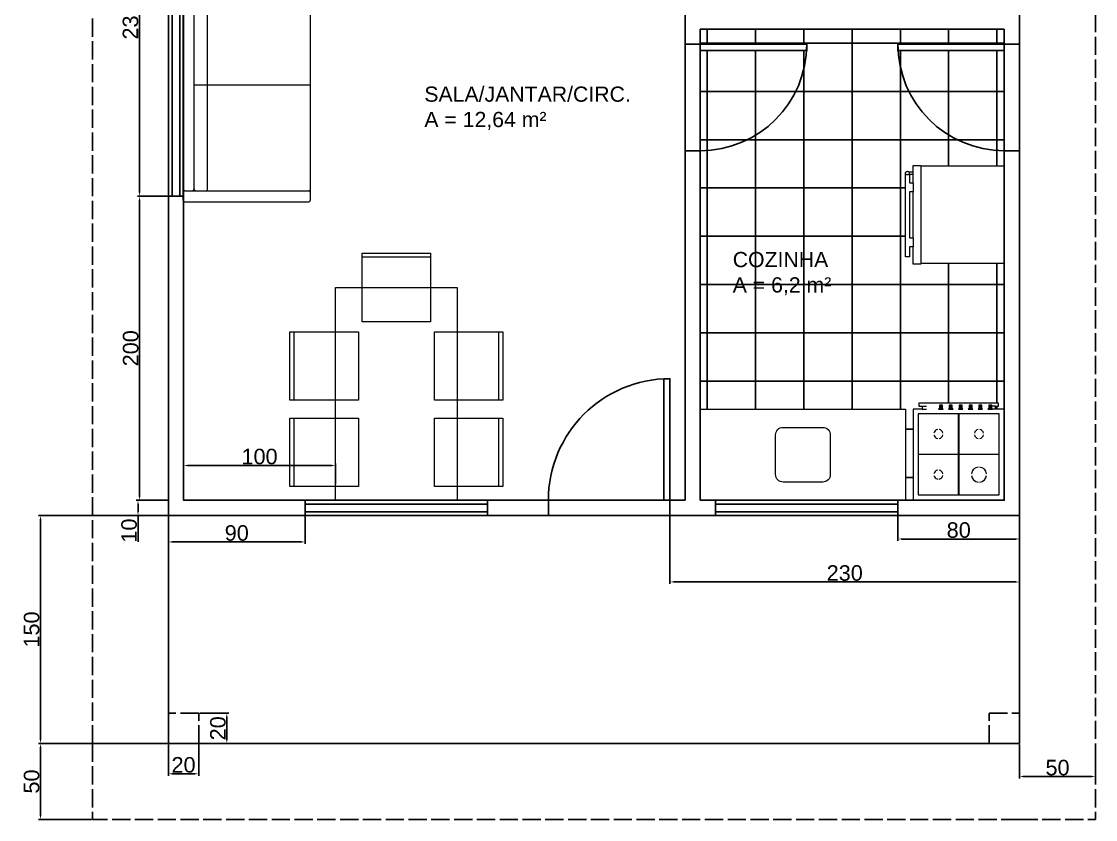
# Model space of a CAD drawing. Header units: centimetres. Extents: x 3613 to 4349, y 391 to 2339.
# Drawn here: x 3613 to 4319, y 1331 to 1856 of the extents above; entities that cross this region are included whole.
import ezdxf

# ---------------------------------------------------------------- set-up
doc = ezdxf.new("R2010")
doc.units = ezdxf.units.CM
doc.linetypes.add('ACAD_ISO02W100', pattern=[15, 12, -3])
for name, color, linetype in [('alvenaria', 240, 'Continuous'), ('calçada', 241, 'Continuous'), ('cotas', 255, 'Continuous'), ('hachura', 248, 'Continuous'), ('janelas', 130, 'Continuous'), ('piso', 98, 'Continuous'), ('portas', 170, 'Continuous'), ('proj cobertura', 136, 'ACAD_ISO02W100'), ('TEXTO', 255, 'Continuous')]:
    doc.layers.add(name, color=color, linetype=linetype)
doc.layers.add('equip cozinha', color=3, linetype='Continuous', lineweight=0)
doc.layers.add('móveis', color=4, linetype='Continuous', lineweight=0)
doc.styles.add('estilo1', font='arial.ttf')
doc.styles.get("Standard").update_dxf_attribs({"font": 'arial.ttf'})
doc.dimstyles.new('Cópia de ISO-25', dxfattribs={"dimtxt": 10.2, "dimasz": 2.5, "dimexe": 1.25, "dimexo": 0.625, "dimtad": 1, "dimtxsty": 'Standard', "dimcen": 2.5, "dimclrd": 256, "dimadec": 0, "dimazin": 0, "dimtfac": 1, "dimtmove": 0, "dimatfit": 3, "dimfxl": 1, "dimlwd": -1, "dimarcsym": 0})

# ---------------------------------------------------------------- blocks, each defined once
blk = doc.blocks.new('*U13')
at = {"layer": 'móveis', "color": 4, "lineweight": 0}
for p, q in [((450.8, 66.22), (369.52, 66.22)), ((435.88, 64.95), (435.88, -71.58)), ((444.77, 64.95), (444.77, -71.58)), ((368.25, -3.31), (444.77, -3.31)), ((450.8, -72.85), (369.52, -72.85))]:
    blk.add_line(p, q, dxfattribs=at)
at = {"layer": 'móveis', "color": 4, "lineweight": 0, "flags": 128}
blk.add_lwpolyline([(368.25, -78.88, 0.198912), (368.63, -79.78, 0.198912), (369.52, -80.15), (450.8, -80.15, 0.198912), (451.7, -79.78, 0.198912), (452.07, -78.88), (452.07, -77.61), (452.07, -74.12), (452.07, 64.95), (452.07, 72.25, 0.198912), (451.7, 73.15, 0.198912), (450.8, 73.52), (369.52, 73.52, 0.198912), (368.63, 73.15, 0.198912), (368.25, 72.25), (368.25, 67.49), (368.25, -74.12), (368.25, -77.61), (368.25, -78.88)], format="xyb", close=True, dxfattribs=at)
at = {"layer": 'móveis', "color": 4, "lineweight": 0}
for centre, start, end in [((369.52, 67.49), 180, 270), ((437.15, 64.95), 90, 180), ((443.5, 64.95), 359.99999, 90), ((446.04, 64.95), 90, 180), ((450.8, 67.49), 270, 359.99999), ((450.8, 64.95), 359.99999, 90), ((369.52, -74.12), 90, 180), ((437.15, -71.58), 180, 270), ((443.5, -71.58), 270, 359.99999), ((446.04, -71.58), 180, 270), ((450.8, -71.58), 270, 359.99999), ((450.8, -74.12), 359.99999, 90)]:
    blk.add_arc(centre, 1.27, start, end, dxfattribs=at)
blk = doc.blocks.new('*U15')
at = {"layer": 'móveis', "color": 4, "lineweight": 0, "flags": 128}
for points in [[(526, 209), (526, 254), (571, 254), (571, 209)], [(526, 251.5), (526, 254), (571, 254), (571, 251.5)]]:
    blk.add_lwpolyline(points, close=True, dxfattribs=at)
blk = doc.blocks.new('*U16')
at = {"layer": 'móveis', "color": 4, "lineweight": 0, "flags": 128}
for points in [[(526, 114), (526, 159), (571, 159), (571, 114)], [(526, 114), (526, 116.5), (571, 116.5), (571, 114)]]:
    blk.add_lwpolyline(points, close=True, dxfattribs=at)
blk = doc.blocks.new('*U17')
at = {"layer": 'móveis', "color": 4, "lineweight": 0, "flags": 128}
for points in [[(469.2, 209), (469.2, 254), (514.2, 254), (514.2, 209)], [(469.2, 251.5), (469.2, 254), (514.2, 254), (514.2, 251.5)]]:
    blk.add_lwpolyline(points, close=True, dxfattribs=at)
blk = doc.blocks.new('*U18')
at = {"layer": 'móveis', "color": 4, "lineweight": 0, "flags": 128}
for points in [[(469.2, 114), (469.2, 159), (514.2, 159), (514.2, 114)], [(469.2, 114), (469.2, 116.5), (514.2, 116.5), (514.2, 114)]]:
    blk.add_lwpolyline(points, close=True, dxfattribs=at)
blk = doc.blocks.new('*U19')
at = {"layer": 'móveis', "color": 4, "lineweight": 0, "flags": 128}
for points in [[(462.6, 161.5), (417.6, 161.5), (417.6, 206.5), (462.6, 206.5)], [(420.1, 161.5), (417.6, 161.5), (417.6, 206.5), (420.1, 206.5)]]:
    blk.add_lwpolyline(points, close=True, dxfattribs=at)
blk = doc.blocks.new('*U29')
at = {"layer": 'equip cozinha', "color": 3, "lineweight": 0}
for p, q in [((135.96, 49.24), (135.96, 49.67)), ((94.29, 46.72), (88.42, 46.72)), ((130.55, 46.72), (124.67, 46.72)), ((135.96, 46.72), (137.77, 46.72))]:
    blk.add_line(p, q, dxfattribs=at)
at = {"layer": 'equip cozinha', "color": 3, "lineweight": 0, "flags": 128}
for points in [[(88.42, 46.72), (88.42, 49.24), (81.8, 49.24), (81.8, 51.75), (137.17, 51.75), (137.17, 51.71), (137.33, 51.66), (137.54, 51.54), (137.72, 51.38), (137.87, 51.19), (137.98, 50.97), (138.05, 50.74), (138.07, 50.49), (138.05, 50.25), (137.98, 50.01), (137.87, 49.79), (137.77, 49.67), (137.77, 46.72), (141.98, 46.72), (141.98, 41.64), (76.98, 41.64), (76.98, 46.72)], [(135.96, 49.24), (130.55, 49.24), (130.55, 46.72), (135.96, 46.72)]]:
    blk.add_lwpolyline(points, close=True, dxfattribs=at)
for points in [[(137.77, 49.67), (137.72, 49.6), (137.54, 49.45), (137.33, 49.33), (137.1, 49.26), (136.87, 49.24), (136.63, 49.26), (136.41, 49.33), (136.2, 49.45), (136.02, 49.6), (135.87, 49.79), (135.76, 50.01), (135.69, 50.25), (135.66, 50.49), (135.69, 50.74), (135.76, 50.97), (135.87, 51.19), (136.02, 51.38), (136.2, 51.54), (136.41, 51.66), (136.63, 51.73), (136.87, 51.75), (137.1, 51.73), (137.17, 51.71)], [(124.67, 46.72), (124.67, 49.24), (94.29, 49.24), (94.29, 46.72), (124.67, 46.72)], [(141.63, 41.64), (141.63, -13.25), (77.33, -13.25), (77.33, 41.64)]]:
    blk.add_lwpolyline(points, dxfattribs=at)
blk = doc.blocks.new('*U30')
at = {"layer": 'equip cozinha', "color": 3}
blk.add_blockref('*U29', (0, 0), dxfattribs=at)
blk = doc.blocks.new('*U32')
at = {"layer": 'equip cozinha', "color": 3, "lineweight": 0}
for p, q in [((244.51, 33.1), (245.01, 33.1)), ((246.01, 33.1), (246.51, 33.1)), ((250.5, 32.6), (253.5, 32.6)), ((251, 33.1), (251.5, 33.1)), ((252.5, 33.1), (253, 33.1)), ((256.99, 32.6), (259.99, 32.6)), ((257.49, 33.1), (257.99, 33.1)), ((258.99, 33.1), (259.49, 33.1)), ((263.48, 32.6), (266.48, 32.6)), ((263.98, 33.1), (264.48, 33.1)), ((265.48, 33.1), (265.98, 33.1)), ((269.96, 32.6), (272.96, 32.6)), ((270.46, 33.1), (270.96, 33.1)), ((271.96, 33.1), (272.46, 33.1)), ((276.45, 32.6), (279.45, 32.6)), ((276.95, 33.1), (277.45, 33.1)), ((278.45, 33.1), (278.95, 33.1))]:
    blk.add_line(p, q, dxfattribs=at)
at = {"layer": 'equip cozinha', "color": 3, "lineweight": 0, "flags": 128}
for points in [[(257.16, 2.9), (257.16, 29.5), (230.56, 29.5), (230.56, 2.9)], [(247.01, 32.6), (246.51, 33.1), (246.51, 35.1), (244.51, 35.1), (244.51, 33.1), (244.01, 32.6)], [(283.86, 2.9), (283.86, 29.5), (257.26, 29.5), (257.26, 2.9)], [(257.16, -23.8), (257.16, 2.8), (230.56, 2.8), (230.56, -23.8)], [(283.86, -23.8), (283.86, 2.8), (257.26, 2.8), (257.26, -23.8)]]:
    blk.add_lwpolyline(points, close=True, dxfattribs=at)
for points in [[(246.01, 32.6), (246.01, 35.1), (245.01, 35.1), (245.01, 32.6)], [(253.5, 32.6), (253, 33.1), (253, 35.1), (251, 35.1), (251, 33.1), (250.5, 32.6)], [(252.5, 32.6), (252.5, 35.1), (251.5, 35.1), (251.5, 32.6)], [(259.99, 32.6), (259.49, 33.1), (259.49, 35.1), (257.49, 35.1), (257.49, 33.1), (256.99, 32.6)], [(258.99, 32.6), (258.99, 35.1), (257.99, 35.1), (257.99, 32.6)], [(266.48, 32.6), (265.98, 33.1), (265.98, 35.1), (263.98, 35.1), (263.98, 33.1), (263.48, 32.6)], [(265.48, 32.6), (265.48, 35.1), (264.48, 35.1), (264.48, 32.6)], [(272.96, 32.6), (272.46, 33.1), (272.46, 35.1), (270.46, 35.1), (270.46, 33.1), (269.96, 32.6)], [(271.96, 32.6), (271.96, 35.1), (270.96, 35.1), (270.96, 32.6)], [(279.45, 32.6), (278.95, 33.1), (278.95, 35.1), (276.95, 35.1), (276.95, 33.1), (276.45, 32.6)], [(278.45, 32.6), (278.45, 35.1), (277.45, 35.1), (277.45, 32.6)]]:
    blk.add_lwpolyline(points, dxfattribs=at)
at = {"layer": 'equip cozinha', "color": 3, "lineweight": 0}
for centre, radius, start, end in [((243.86, 16.2), 3, 99.59407, 170.40593), ((243.86, 16.2), 3, 189.59407, 260.40593), ((243.86, 16.2), 3, 9.59407, 80.40593), ((243.86, 16.2), 3, 279.59407, 350.40593), ((270.56, 16.2), 3, 99.59407, 170.40593), ((270.56, 16.2), 3, 189.59407, 260.40593), ((270.56, 16.2), 3, 9.59407, 80.40593), ((270.56, 16.2), 3, 279.59407, 350.40593), ((270.56, -10.5), 5, 95.73917, 174.26083), ((270.56, -10.5), 5, 5.73917, 84.26083), ((243.86, -10.5), 3, 99.59407, 170.40593), ((243.86, -10.5), 3, 189.59407, 260.40593), ((243.86, -10.5), 3, 9.59407, 80.40593), ((243.86, -10.5), 3, 279.59407, 350.40593), ((270.56, -10.5), 5, 185.73917, 264.26083), ((270.56, -10.5), 5, 275.73917, 354.26083)]:
    blk.add_arc(centre, radius, start, end, dxfattribs=at)
blk = doc.blocks.new('*U33')
at = {"layer": 'equip cozinha', "color": 3, "lineweight": 0}
for p, q in [((233.06, 34.6), (236.06, 34.6)), ((233.06, 32.6), (236.06, 32.6)), ((281.36, 34.6), (278.95, 34.6)), ((281.36, 32.6), (279.45, 32.6))]:
    blk.add_line(p, q, dxfattribs=at)
at = {"layer": 'equip cozinha', "color": 3, "lineweight": 0, "flags": 128}
blk.add_lwpolyline([(233.06, 32.6), (227.21, 32.6), (227.21, -27.4), (287.21, -27.4), (287.21, 32.6), (281.36, 32.6), (281.36, 34.6), (283.36, 34.6), (283.36, 36.6), (231.06, 36.6), (231.06, 34.6), (233.06, 34.6)], close=True, dxfattribs=at)
at = {"layer": 'equip cozinha', "color": 3}
blk.add_blockref('*U32', (0, 0), dxfattribs=at)
at = {"layer": 'equip cozinha', "color": 0, "flags": 1}
for tag in ['instanceID', 'prm0_name', 'prm0_type', 'prm0_value', 'prm1_name', 'prm1_type', 'prm1_value', 'prm2_name', 'prm2_type', 'prm2_value', 'prm3_name', 'prm3_type', 'prm3_value', 'prm4_name', 'prm4_type', 'prm4_value', 'prm5_name', 'prm5_type', 'prm5_value', 'prm6_name', 'prm6_type', 'prm6_value', 'prm7_name', 'prm7_type', 'prm7_value', 'IFC_UUID']:
    blk.add_attdef(tag, (227.21, -27.4), '', height=0.018, dxfattribs=at)
blk = doc.blocks.new('*U35')
at = {"layer": 'equip cozinha', "color": 1, "lineweight": 0, "transparency": 33554687, "flags": 128}
blk.add_lwpolyline([(127, -215), (262, -215), (262, -275), (127, -275)], close=True, dxfattribs=at)
blk.add_lwpolyline([(181.5, -227), (207.5, -227, -0.414214), (212.5, -232), (212.5, -258, -0.414214), (207.5, -263), (181.5, -263, -0.414214), (176.5, -258), (176.5, -232, -0.414214), (181.5, -227)], format="xyb", close=True, dxfattribs=at)
blk = doc.blocks.new('*D49')
at = {"layer": 'cotas', "color": 0, "lineweight": -2, "transparency": 16777216}
for p, q in [((3708.8, 1970.81), (3689.13, 1970.81)), ((3708.8, 1740.81), (3689.13, 1740.81))]:
    blk.add_line(p, q, dxfattribs=at)
at = {"layer": 'cotas', "transparency": 16777216}
blk.add_line((3690.38, 1968.31), (3690.38, 1743.31), dxfattribs=at)
for points in [[(3689.97, 1968.31), (3690.8, 1968.31), (3690.38, 1970.81)], [(3689.97, 1743.31), (3690.8, 1743.31), (3690.38, 1740.81)]]:
    blk.add_solid(points, dxfattribs=at)
at = {"layer": 'Defpoints', "color": 0, "transparency": 16777216}
for p in [(3709.43, 1970.81), (3690.38, 1740.81), (3709.43, 1740.81)]:
    blk.add_point(p, dxfattribs=at)
at = {"layer": 'cotas', "color": 0, "transparency": 16777216, "insert": (3684.55, 1855.81), "char_height": 10.2, "attachment_point": 5, "rotation": 90}
blk.add_mtext('230', dxfattribs=at)
blk = doc.blocks.new('*D50')
at = {"layer": 'cotas', "color": 0, "lineweight": -2, "transparency": 16777216}
for p, q in [((3708.8, 1740.81), (3689.26, 1740.81)), ((3708.8, 1540.81), (3689.26, 1540.81))]:
    blk.add_line(p, q, dxfattribs=at)
at = {"layer": 'cotas', "transparency": 16777216}
blk.add_line((3690.51, 1738.31), (3690.51, 1543.31), dxfattribs=at)
for points in [[(3690.1, 1738.31), (3690.93, 1738.31), (3690.51, 1740.81)], [(3690.1, 1543.31), (3690.93, 1543.31), (3690.51, 1540.81)]]:
    blk.add_solid(points, dxfattribs=at)
at = {"layer": 'Defpoints', "color": 0, "transparency": 16777216}
for p in [(3709.43, 1740.81), (3690.51, 1540.81), (3709.43, 1540.81)]:
    blk.add_point(p, dxfattribs=at)
at = {"layer": 'cotas', "color": 0, "transparency": 16777216, "insert": (3684.68, 1640.81), "char_height": 10.2, "attachment_point": 5, "rotation": 90}
blk.add_mtext('200', dxfattribs=at)
blk = doc.blocks.new('*D51')
at = {"layer": 'cotas', "color": 0, "lineweight": -2, "transparency": 16777216}
for p, q in [((3708.8, 1540.81), (3688.21, 1540.81)), ((3708.8, 1530.81), (3688.21, 1530.81))]:
    blk.add_line(p, q, dxfattribs=at)
at = {"layer": 'cotas', "transparency": 16777216}
for p, q in [((3689.46, 1538.31), (3689.46, 1533.31)), ((3689.46, 1530.81), (3689.46, 1513.44))]:
    blk.add_line(p, q, dxfattribs=at)
for points in [[(3689.04, 1538.31), (3689.87, 1538.31), (3689.46, 1540.81)], [(3689.04, 1533.31), (3689.87, 1533.31), (3689.46, 1530.81)]]:
    blk.add_solid(points, dxfattribs=at)
at = {"layer": 'Defpoints', "color": 0, "transparency": 16777216}
for p in [(3709.43, 1540.81), (3689.46, 1530.81), (3709.43, 1530.81)]:
    blk.add_point(p, dxfattribs=at)
at = {"layer": 'cotas', "color": 0, "transparency": 16777216, "insert": (3683.62, 1520.88), "char_height": 10.2, "attachment_point": 5, "rotation": 90}
blk.add_mtext('10', dxfattribs=at)
blk = doc.blocks.new('*D52')
at = {"layer": 'cotas', "color": 0, "lineweight": -2, "transparency": 16777216}
for p, q in [((3709.43, 1530.19), (3709.43, 1512.17)), ((3799.43, 1530.19), (3799.43, 1512.17))]:
    blk.add_line(p, q, dxfattribs=at)
at = {"layer": 'cotas', "transparency": 16777216}
blk.add_line((3711.93, 1513.42), (3796.93, 1513.42), dxfattribs=at)
for points in [[(3711.93, 1513.83), (3711.93, 1513), (3709.43, 1513.42)], [(3796.93, 1513.83), (3796.93, 1513), (3799.43, 1513.42)]]:
    blk.add_solid(points, dxfattribs=at)
at = {"layer": 'Defpoints', "color": 0, "transparency": 16777216}
for p in [(3709.43, 1530.81), (3799.43, 1530.81), (3799.43, 1513.42)]:
    blk.add_point(p, dxfattribs=at)
at = {"layer": 'cotas', "color": 0, "transparency": 16777216, "insert": (3754.43, 1519.25), "char_height": 10.2, "attachment_point": 5}
blk.add_mtext('90', dxfattribs=at)
blk = doc.blocks.new('*D53')
at = {"layer": 'cotas', "color": 0, "lineweight": -2, "transparency": 16777216}
for p, q in [((4189.43, 1530.19), (4189.43, 1514.1)), ((4269.43, 1530.19), (4269.43, 1514.1))]:
    blk.add_line(p, q, dxfattribs=at)
at = {"layer": 'cotas', "transparency": 16777216}
blk.add_line((4191.93, 1515.35), (4266.93, 1515.35), dxfattribs=at)
for points in [[(4191.93, 1515.77), (4191.93, 1514.93), (4189.43, 1515.35)], [(4266.93, 1515.77), (4266.93, 1514.93), (4269.43, 1515.35)]]:
    blk.add_solid(points, dxfattribs=at)
at = {"layer": 'Defpoints', "color": 0, "transparency": 16777216}
for p in [(4189.43, 1530.81), (4269.43, 1530.81), (4269.43, 1515.35)]:
    blk.add_point(p, dxfattribs=at)
at = {"layer": 'cotas', "color": 0, "transparency": 16777216, "insert": (4229.43, 1521.18), "char_height": 10.2, "attachment_point": 5}
blk.add_mtext('80', dxfattribs=at)
blk = doc.blocks.new('*D64')
at = {"layer": 'cotas', "color": 0, "lineweight": -2, "transparency": 16777216}
for p, q in [((4039.43, 1530.19), (4039.43, 1485.84)), ((4269.43, 1530.19), (4269.43, 1485.84))]:
    blk.add_line(p, q, dxfattribs=at)
at = {"layer": 'cotas', "transparency": 16777216}
blk.add_line((4041.93, 1487.09), (4266.93, 1487.09), dxfattribs=at)
for points in [[(4041.93, 1487.51), (4041.93, 1486.68), (4039.43, 1487.09)], [(4266.93, 1487.51), (4266.93, 1486.68), (4269.43, 1487.09)]]:
    blk.add_solid(points, dxfattribs=at)
at = {"layer": 'Defpoints', "color": 0, "transparency": 16777216}
for p in [(4039.43, 1530.81), (4269.43, 1530.81), (4269.43, 1487.09)]:
    blk.add_point(p, dxfattribs=at)
at = {"layer": 'cotas', "color": 0, "transparency": 16777216, "insert": (4154.43, 1492.93), "char_height": 10.2, "attachment_point": 5}
blk.add_mtext('230', dxfattribs=at)
blk = doc.blocks.new('*D65')
at = {"layer": 'cotas', "color": 0, "lineweight": -2, "transparency": 16777216}
for p, q in [((3709.43, 1380.19), (3709.43, 1359.65)), ((3729.43, 1380.19), (3729.43, 1359.65))]:
    blk.add_line(p, q, dxfattribs=at)
at = {"layer": 'cotas', "transparency": 16777216}
blk.add_line((3711.93, 1360.9), (3726.93, 1360.9), dxfattribs=at)
for points in [[(3711.93, 1361.31), (3711.93, 1360.48), (3709.43, 1360.9)], [(3726.93, 1361.31), (3726.93, 1360.48), (3729.43, 1360.9)]]:
    blk.add_solid(points, dxfattribs=at)
at = {"layer": 'Defpoints', "color": 0, "transparency": 16777216}
for p in [(3709.43, 1380.81), (3729.43, 1380.81), (3729.43, 1360.9)]:
    blk.add_point(p, dxfattribs=at)
at = {"layer": 'cotas', "color": 0, "transparency": 16777216, "insert": (3719.43, 1366.73), "char_height": 10.2, "attachment_point": 5}
blk.add_mtext('20', dxfattribs=at)
blk = doc.blocks.new('*D66')
at = {"layer": 'cotas', "color": 0, "lineweight": -2, "transparency": 16777216}
for p, q in [((3730.05, 1400.81), (3749.15, 1400.81)), ((3730.05, 1380.81), (3749.15, 1380.81))]:
    blk.add_line(p, q, dxfattribs=at)
at = {"layer": 'cotas', "transparency": 16777216}
blk.add_line((3747.9, 1383.31), (3747.9, 1398.31), dxfattribs=at)
for points in [[(3747.48, 1398.31), (3748.31, 1398.31), (3747.9, 1400.81)], [(3747.48, 1383.31), (3748.31, 1383.31), (3747.9, 1380.81)]]:
    blk.add_solid(points, dxfattribs=at)
at = {"layer": 'Defpoints', "color": 0, "transparency": 16777216}
for p in [(3729.43, 1400.81), (3747.9, 1400.81), (3729.43, 1380.81)]:
    blk.add_point(p, dxfattribs=at)
at = {"layer": 'cotas', "color": 0, "transparency": 16777216, "insert": (3742.06, 1390.81), "char_height": 10.2, "attachment_point": 5, "rotation": 90}
blk.add_mtext('20', dxfattribs=at)
blk = doc.blocks.new('*D67')
at = {"layer": 'cotas', "color": 0, "lineweight": -2, "transparency": 16777216}
for p, q in [((4269.43, 1380.19), (4269.43, 1357.83)), ((4319.43, 1380.19), (4319.43, 1357.83))]:
    blk.add_line(p, q, dxfattribs=at)
at = {"layer": 'cotas', "transparency": 16777216}
blk.add_line((4271.93, 1359.08), (4316.93, 1359.08), dxfattribs=at)
for points in [[(4271.93, 1359.5), (4271.93, 1358.66), (4269.43, 1359.08)], [(4316.93, 1359.5), (4316.93, 1358.66), (4319.43, 1359.08)]]:
    blk.add_solid(points, dxfattribs=at)
at = {"layer": 'Defpoints', "color": 0, "transparency": 16777216}
for p in [(4269.43, 1380.81), (4319.43, 1380.81), (4319.43, 1359.08)]:
    blk.add_point(p, dxfattribs=at)
at = {"layer": 'cotas', "color": 0, "transparency": 16777216, "insert": (4294.43, 1364.91), "char_height": 10.2, "attachment_point": 5}
blk.add_mtext('50', dxfattribs=at)
blk = doc.blocks.new('*D68')
at = {"layer": 'cotas', "color": 0, "lineweight": -2, "transparency": 16777216}
for p, q in [((3658.8, 1380.81), (3624.07, 1380.81)), ((3658.8, 1330.81), (3624.07, 1330.81))]:
    blk.add_line(p, q, dxfattribs=at)
at = {"layer": 'cotas', "transparency": 16777216}
blk.add_line((3625.32, 1333.31), (3625.32, 1378.31), dxfattribs=at)
for points in [[(3624.91, 1378.31), (3625.74, 1378.31), (3625.32, 1380.81)], [(3624.91, 1333.31), (3625.74, 1333.31), (3625.32, 1330.81)]]:
    blk.add_solid(points, dxfattribs=at)
at = {"layer": 'Defpoints', "color": 0, "transparency": 16777216}
for p in [(3625.32, 1380.81), (3659.43, 1380.81), (3659.43, 1330.81)]:
    blk.add_point(p, dxfattribs=at)
at = {"layer": 'cotas', "color": 0, "transparency": 16777216, "insert": (3619.49, 1355.81), "char_height": 10.2, "attachment_point": 5, "rotation": 90}
blk.add_mtext('50', dxfattribs=at)
blk = doc.blocks.new('*D69')
at = {"layer": 'cotas', "color": 0, "lineweight": -2, "transparency": 16777216}
for p, q in [((3708.8, 1530.81), (3624.07, 1530.81)), ((3708.8, 1380.81), (3624.07, 1380.81))]:
    blk.add_line(p, q, dxfattribs=at)
at = {"layer": 'cotas', "transparency": 16777216}
blk.add_line((3625.32, 1383.31), (3625.32, 1528.31), dxfattribs=at)
for points in [[(3624.91, 1528.31), (3625.74, 1528.31), (3625.32, 1530.81)], [(3624.91, 1383.31), (3625.74, 1383.31), (3625.32, 1380.81)]]:
    blk.add_solid(points, dxfattribs=at)
at = {"layer": 'Defpoints', "color": 0, "transparency": 16777216}
for p in [(3625.32, 1530.81), (3709.43, 1530.81), (3709.43, 1380.81)]:
    blk.add_point(p, dxfattribs=at)
at = {"layer": 'cotas', "color": 0, "transparency": 16777216, "insert": (3619.49, 1455.81), "char_height": 10.2, "attachment_point": 5, "rotation": 90}
blk.add_mtext('150', dxfattribs=at)
blk = doc.blocks.new('*D70')
at = {"layer": 'cotas', "color": 0, "lineweight": -2, "transparency": 16777216}
for p, q in [((3719.43, 1551.49), (3719.43, 1564.98)), ((3819.43, 1551.49), (3819.43, 1564.98))]:
    blk.add_line(p, q, dxfattribs=at)
at = {"layer": 'cotas', "transparency": 16777216}
blk.add_line((3721.93, 1563.73), (3816.93, 1563.73), dxfattribs=at)
for points in [[(3721.93, 1564.14), (3721.93, 1563.31), (3719.43, 1563.73)], [(3816.93, 1564.14), (3816.93, 1563.31), (3819.43, 1563.73)]]:
    blk.add_solid(points, dxfattribs=at)
at = {"layer": 'Defpoints', "color": 0, "transparency": 16777216}
for p in [(3819.43, 1563.73), (3719.43, 1550.87), (3819.43, 1550.87)]:
    blk.add_point(p, dxfattribs=at)
at = {"layer": 'cotas', "color": 0, "transparency": 16777216, "insert": (3769.43, 1569.56), "char_height": 10.2, "attachment_point": 5}
blk.add_mtext('100', dxfattribs=at)

msp = doc.modelspace()

# ---------------------------------------------------------------- hatches: boundary and pattern name
at = {"layer": 'cotas'}
h = msp.add_hatch(dxfattribs=at)
h.set_pattern_fill('NET', color=256, scale=10)
h.paths.add_polyline_path([(4129.312, 1836.81), (4059.427, 1836.81), (4059.427, 1770.81, 0.3975651)])
at = {"layer": 'hachura'}
h = msp.add_hatch(dxfattribs=at)
h.set_pattern_fill('NET', color=256, scale=10)
h.paths.add_polyline_path([(4259.427, 1696.512), (4204.536, 1696.512), (4204.536, 1696.161), (4199.458, 1696.161), (4199.458, 1707.596), (4196.941, 1707.596), (4196.941, 1700.976), (4194.427, 1700.976), (4194.427, 1756.607), (4195.291, 1757.286), (4196.473, 1757.175), (4196.6, 1756.948), (4199.458, 1756.948), (4199.458, 1761.161), (4204.536, 1761.161), (4204.536, 1760.81), (4259.427, 1760.81), (4259.427, 1770.81, -0.3975651), (4189.541, 1836.81), (4189.427, 1836.81), (4189.427, 1840.81), (4259.427, 1840.81), (4259.427, 1850.81), (4114.427, 1850.81), (4059.427, 1850.81), (4059.427, 1840.81), (4129.427, 1840.81), (4129.427, 1836.81), (4129.312, 1836.81, -0.3975651), (4059.427, 1770.81), (4059.427, 1600.81), (4194.427, 1600.81), (4194.427, 1540.81), (4199.427, 1540.81), (4199.427, 1600.81), (4205.277, 1600.81), (4205.277, 1602.81), (4203.277, 1602.81), (4203.277, 1604.81), (4255.577, 1604.81), (4255.577, 1602.81), (4253.577, 1602.81), (4253.577, 1600.81), (4259.427, 1600.81)])
h.paths.add_polyline_path([(4129.312, 1836.81), (4059.427, 1836.81), (4059.427, 1770.81, 0.3975651)], flags=0)
h.paths.add_polyline_path([(4259.427, 1836.81), (4189.541, 1836.81, 0.3975651), (4259.427, 1770.81)], flags=17)

# ---------------------------------------------------------------- linework, layer by layer
at = {"layer": 'alvenaria'}
for p, q in [((4049.427, 1850.81), (4049.427, 1860.81)), ((4049.427, 1840.81), (4049.427, 1850.81)), ((4124.427, 1850.81), (4059.427, 1850.81)), ((4059.427, 1836.81), (4059.427, 1850.81)), ((4259.427, 1850.81), (4114.427, 1850.81)), ((4059.427, 1840.81), (4049.427, 1840.81)), ((4269.427, 1840.81), (4259.427, 1840.81)), ((4049.427, 1540.81), (4049.427, 1770.81)), ((4059.427, 1770.81), (4049.427, 1770.81)), ((4059.427, 1540.81), (4059.427, 1770.81)), ((4269.427, 1770.81), (4259.427, 1770.81)), ((3719.427, 1740.81), (3709.427, 1740.81)), ((3719.427, 1540.81), (3719.427, 1740.81)), ((3799.427, 1540.81), (3799.427, 1530.81)), ((3919.427, 1540.81), (3919.427, 1530.81)), ((3959.427, 1530.81), (3959.427, 1540.81)), ((4039.427, 1530.81), (4039.427, 1540.81)), ((4039.427, 1540.81), (4049.427, 1540.81)), ((4069.427, 1530.81), (4069.427, 1540.81)), ((4189.427, 1530.81), (4189.427, 1540.81)), ((4069.427, 1530.81), (4039.427, 1530.81)), ((4269.427, 1530.81), (4189.427, 1530.81)), ((4269.427, 1530.81), (4189.427, 1530.81))]:
    msp.add_line(p, q, dxfattribs=at)
for points in [[(4269.427, 1840.81), (4269.427, 2160.81)], [(4259.427, 1836.81), (4259.427, 1850.81)], [(4059.427, 1540.81), (4259.427, 1540.81), (4259.427, 1770.81)], [(4189.427, 1530.81), (4269.427, 1530.81), (4269.427, 1770.81)], [(3709.427, 1740.81), (3709.427, 1530.81), (3799.427, 1530.81)], [(3719.427, 1744.815), (3719.427, 1540.81), (3799.427, 1540.81)], [(3819.427, 1540.81), (3899.427, 1540.81)], [(3919.427, 1540.81), (3959.427, 1540.81)], [(4035.427, 1540.81), (4049.427, 1540.81)], [(3919.427, 1530.81), (3959.427, 1530.81)], [(4039.427, 1530.81), (4069.427, 1530.81)]]:
    msp.add_lwpolyline(points, dxfattribs=at)
at = {"layer": 'calçada'}
for p, q in [((3709.427, 1530.81), (3709.427, 1380.81)), ((4269.427, 1380.81), (4269.427, 1530.81)), ((3709.427, 1380.81), (4269.427, 1380.81))]:
    msp.add_line(p, q, dxfattribs=at)
at = {"layer": 'janelas'}
for p, q in [((3709.427, 1860.81), (3709.427, 1740.81)), ((3711.927, 1860.81), (3711.927, 1740.81)), ((3716.927, 1860.81), (3716.927, 1740.81)), ((3719.427, 1860.81), (3719.427, 1740.81)), ((3799.427, 1540.81), (3919.427, 1540.81)), ((4069.427, 1540.81), (4189.427, 1540.81)), ((3799.427, 1538.31), (3919.427, 1538.31)), ((4069.427, 1538.31), (4189.427, 1538.31)), ((3799.427, 1533.31), (3919.427, 1533.31)), ((3799.427, 1530.81), (3919.427, 1530.81)), ((4069.427, 1533.31), (4189.427, 1533.31)), ((4069.427, 1530.81), (4189.427, 1530.81))]:
    msp.add_line(p, q, dxfattribs=at)
at = {"layer": 'móveis', "color": 4, "lineweight": 0, "flags": 128}
msp.add_lwpolyline([(3899.427, 1680.81), (3899.427, 1540.81), (3819.427, 1540.81), (3819.427, 1680.81)], close=True, dxfattribs=at)
at = {"layer": 'piso'}
for p, q in [((4049.427, 1770.81), (4049.427, 1840.81)), ((4059.427, 1840.81), (4059.427, 1770.81)), ((4259.427, 1840.81), (4259.427, 1770.81)), ((4269.427, 1840.81), (4269.427, 1770.81)), ((3959.427, 1540.81), (4039.427, 1540.81)), ((3959.427, 1530.81), (4039.427, 1530.81))]:
    msp.add_line(p, q, dxfattribs=at)
at = {"layer": 'portas'}
for points in [[(4059.427, 1840.81), (4129.427, 1840.81), (4129.427, 1836.81), (4059.427, 1836.81)], [(4259.427, 1840.81), (4189.427, 1840.81), (4189.427, 1836.81), (4259.427, 1836.81)], [(4039.427, 1540.81), (4035.427, 1540.81), (4035.427, 1620.81), (4039.427, 1620.81)]]:
    msp.add_lwpolyline(points, close=True, dxfattribs=at)
for centre, radius, start, end in [((4059.427, 1840.81), 70, 270, 0), ((4259.427, 1840.81), 70, 180, 270), ((4039.427, 1540.81), 80, 90, 180)]:
    msp.add_arc(centre, radius, start, end, dxfattribs=at)
at = {"layer": 'proj cobertura'}
for p, q in [((3659.427, 1380.81), (3659.427, 2300.81)), ((4319.427, 2160.81), (4319.427, 1330.81)), ((3659.427, 1380.81), (3659.427, 1330.81)), ((4269.427, 1330.81), (3659.427, 1330.81)), ((4269.427, 1330.81), (4319.427, 1330.81))]:
    msp.add_line(p, q, dxfattribs=at)
for points in [[(3709.427, 1380.81), (3729.427, 1380.81), (3729.427, 1400.81), (3709.427, 1400.81)], [(4269.427, 1380.81), (4249.427, 1380.81), (4249.427, 1400.81), (4269.427, 1400.81)]]:
    msp.add_lwpolyline(points, close=True, dxfattribs=at)

# ---------------------------------------------------------------- block references
at = {"layer": 'equip cozinha', "color": 3, "rotation": 90}
msp.add_blockref('*U30', (4246.178, 1619.178), dxfattribs=at)
at = {"layer": 'equip cozinha', "color": 3}
msp.add_blockref('*U33', (3972.214, 1568.21), dxfattribs=at)
at = {"layer": 'equip cozinha'}
msp.add_blockref('*U35', (3932.427, 1815.81), dxfattribs=at)
at = {"layer": 'móveis', "color": 4}
for name, p, rotation in [('*U13', (4171.13, 1810.661), 180), ('*U19', (3675.427, 2120.91), 270), ('*U18', (3675.427, 2120.91), 270), ('*U17', (3675.427, 2120.91), 270), ('*U16', (3675.427, 2120.91), 270), ('*U15', (3675.427, 2120.91), 270)]:
    msp.add_blockref(name, p, dxfattribs=dict(at, rotation=rotation))

# ---------------------------------------------------------------- texts
at = {"layer": 'TEXTO', "char_height": 10, "attachment_point": 1, "style": 'estilo1'}
for s, insert in [('SALA/JANTAR/CIRC.\\PA = 12,64 m²', (3877.851, 1813.009)), ('COZINHA\\PA = 6,2 m²', (4080.741, 1704.185))]:
    msp.add_mtext_dynamic_manual_height_columns(s, width=140.87985, gutter_width=12.5, heights=[0], dxfattribs=dict(at, insert=insert))

# ---------------------------------------------------------------- dimensions: what is measured, and where the dimension line sits
at = {"layer": 'cotas'}
for base, p1, p2, picture, middle in [((3690.383, 1740.81), (3709.427, 1970.81), (3709.427, 1740.81), '*D49', (3684.547, 1855.81)), ((3690.514, 1540.81), (3709.427, 1740.81), (3709.427, 1540.81), '*D50', (3684.681, 1640.81)), ((3689.456, 1530.81), (3709.427, 1540.81), (3709.427, 1530.81), '*D51', (3683.623, 1520.877)), ((3625.324, 1530.81), (3709.427, 1380.81), (3709.427, 1530.81), '*D69', (3619.491, 1455.81)), ((3747.895, 1400.81), (3729.427, 1380.81), (3729.427, 1400.81), '*D66', (3742.062, 1390.81)), ((3625.324, 1380.81), (3659.427, 1330.81), (3659.427, 1380.81), '*D68', (3619.491, 1355.81))]:
    dim = msp.add_linear_dim(base=base, p1=p1, p2=p2, angle=90, dimstyle='Cópia de ISO-25', dxfattribs=at)
    dim.commit()
    dim.dimension.update_dxf_attribs({"geometry": picture, "text_midpoint": middle})
for base, p1, p2, picture, middle in [((3819.427, 1563.728), (3719.427, 1550.869), (3819.427, 1550.869), '*D70', (3769.427, 1569.56)), ((3799.427, 1513.418), (3709.427, 1530.81), (3799.427, 1530.81), '*D52', (3754.427, 1519.251)), ((4269.427, 1487.092), (4039.427, 1530.81), (4269.427, 1530.81), '*D64', (4154.427, 1492.928)), ((4269.427, 1515.352), (4189.427, 1530.81), (4269.427, 1530.81), '*D53', (4229.427, 1521.184)), ((3729.427, 1360.896), (3709.427, 1380.81), (3729.427, 1380.81), '*D65', (3719.427, 1366.729)), ((4319.427, 1359.082), (4269.427, 1380.81), (4319.427, 1380.81), '*D67', (4294.427, 1364.914))]:
    dim = msp.add_linear_dim(base=base, p1=p1, p2=p2, dimstyle='Cópia de ISO-25', dxfattribs=at)
    dim.commit()
    dim.dimension.update_dxf_attribs({"geometry": picture, "text_midpoint": middle})

doc.saveas('drawing.dxf')
